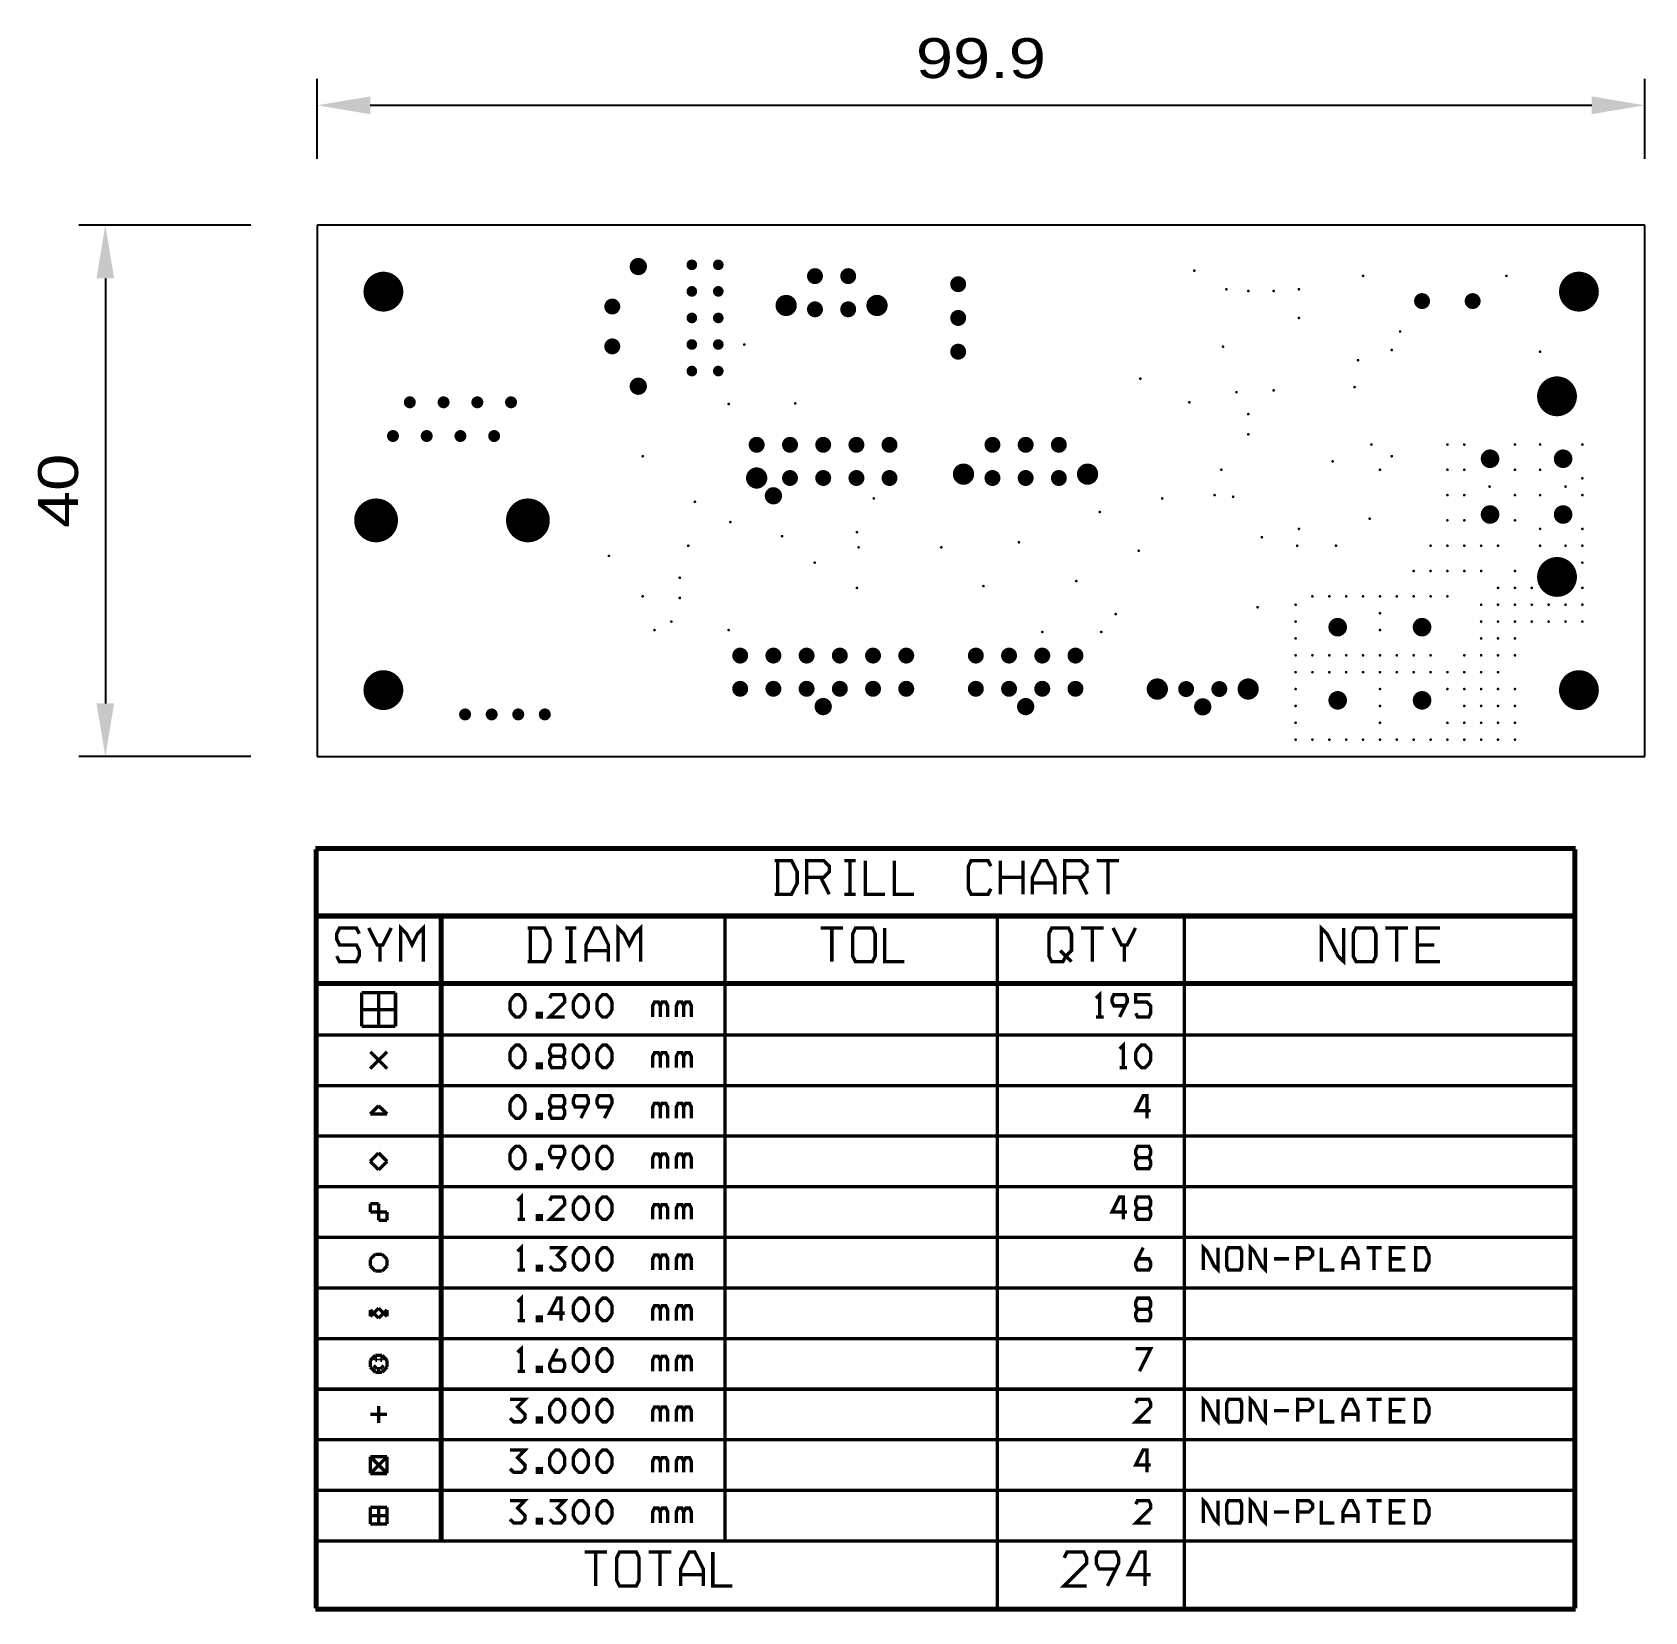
# Model space of a CAD drawing. Extents: x 769 to 891, y 559 to 678.
import ezdxf

# ---------------------------------------------------------------- set-up
doc = ezdxf.new("R2010")
doc.units = 0
doc.header["$LTSCALE"] = 10
doc.header["$MEASUREMENT"] = 0
doc.layers.get('0').update_dxf_attribs({"linetype": 'CONTINUOUS'})
doc.layers.get('Defpoints').update_dxf_attribs({"linetype": 'CONTINUOUS'})
for name, color, linetype in [('22-313-0_DRD', 1, 'CONTINUOUS'), ('quote', 6, 'CONTINUOUS'), ('THRUHOLE_NPT', 12, 'CONTINUOUS'), ('THRUHOLE_TAP', 11, 'CONTINUOUS')]:
    doc.layers.add(name, color=color, linetype=linetype)
doc.styles.add('STILE3', font='arial.ttf', dxfattribs={"width": 1.2, "height": 3})
doc.dimstyles.new('QUOTE', dxfattribs={"dimscale": 0, "dimtxt": 3, "dimasz": 4, "dimexe": 2, "dimexo": 5, "dimgap": 2, "dimtad": 1, "dimdec": 1, "dimzin": 13, "dimdsep": 46, "dimtxsty": 'STILE3', "dimcen": 0, "dimclrt": 7, "dimadec": 0, "dimazin": 0, "dimtfac": 0.666667, "dimtdec": 1, "dimtofl": 0, "dimtmove": 2, "dimatfit": 3, "dimfxl": 0, "dimtolj": 1, "dimtzin": 13, "dimarcsym": 0})

# ---------------------------------------------------------------- blocks, each defined once
blk = doc.blocks.new('ROUND_13')
at = {"const_width": 0.65024}
blk.add_lwpolyline([(-0.32512, 0, 1), (0.32512, 0, 1)], format="xyb", close=True, dxfattribs=at)
blk = doc.blocks.new('ROUND_34')
at = {"const_width": 1.64973}
blk.add_lwpolyline([(-0.824864, 0, 1), (0.824864, 0, 1)], format="xyb", close=True, dxfattribs=at)
blk = doc.blocks.new('ROUND_29')
at = {"const_width": 1.49987}
blk.add_lwpolyline([(-0.749934, 0, 1), (0.749934, 0, 1)], format="xyb", close=True, dxfattribs=at)
blk = doc.blocks.new('ROUND_60')
at = {"const_width": 0.10033}
blk.add_lwpolyline([(-0.050164, 0, 1), (0.050164, 0, 1)], format="xyb", close=True, dxfattribs=at)
blk = doc.blocks.new('ROUND_11')
at = {"const_width": 0.59944}
blk.add_lwpolyline([(-0.29972, 0, 1), (0.29972, 0, 1)], format="xyb", close=True, dxfattribs=at)
blk = doc.blocks.new('ROUND_33')
at = {"const_width": 0.8001}
blk.add_lwpolyline([(-0.40005, 0, 1), (0.40005, 0, 1)], format="xyb", close=True, dxfattribs=at)
blk = doc.blocks.new('ROUND_12')
at = {"const_width": 0.69977}
blk.add_lwpolyline([(-0.349884, 0, 1), (0.349884, 0, 1)], format="xyb", close=True, dxfattribs=at)
blk = doc.blocks.new('ROUND_23')
at = {"const_width": 0.40005}
blk.add_lwpolyline([(-0.200024, 0, 1), (0.200024, 0, 1)], format="xyb", close=True, dxfattribs=at)
blk = doc.blocks.new('ROUND_24')
at = {"const_width": 0.44958}
blk.add_lwpolyline([(-0.22479, 0, 1), (0.22479, 0, 1)], format="xyb", close=True, dxfattribs=at)
blk = doc.blocks.new('*D59')
at = {"layer": 'Defpoints', "color": 0, "transparency": 16777216}
for p in [(890.69, 672.66), (790.74, 663.63), (890.69, 663.63)]:
    blk.add_point(p, dxfattribs=at)
at = {"layer": 'quote', "color": 0, "lineweight": -2, "transparency": 16777216}
for p, q in [((790.74, 668.63), (790.74, 674.66)), ((890.69, 668.63), (890.69, 674.66)), ((794.74, 672.66), (886.69, 672.66))]:
    blk.add_line(p, q, dxfattribs=at)
at = {"layer": 'quote', "color": 0, "transparency": 16777216}
for points in [[(794.74, 673.33), (794.74, 671.99), (790.74, 672.66)], [(886.69, 673.33), (886.69, 671.99), (890.69, 672.66)]]:
    blk.add_solid(points, dxfattribs=at)
at = {"layer": 'quote', "color": 7, "transparency": 16777216, "insert": (840.71, 676.19), "char_height": 3, "attachment_point": 5, "style": 'STILE3'}
blk.add_mtext('\\A1;99.9', dxfattribs=at)
blk = doc.blocks.new('*D60')
at = {"layer": 'Defpoints', "color": 0, "transparency": 16777216}
for p in [(790.74, 663.63), (774.8, 623.63), (790.74, 623.63)]:
    blk.add_point(p, dxfattribs=at)
at = {"layer": 'quote', "color": 0, "lineweight": -2, "transparency": 16777216}
for p, q in [((785.74, 663.63), (772.8, 663.63)), ((774.8, 659.63), (774.8, 627.63)), ((785.74, 623.63), (772.8, 623.63))]:
    blk.add_line(p, q, dxfattribs=at)
at = {"layer": 'quote', "color": 0, "transparency": 16777216}
for points in [[(774.13, 659.63), (775.46, 659.63), (774.8, 663.63)], [(774.13, 627.63), (775.46, 627.63), (774.8, 623.63)]]:
    blk.add_solid(points, dxfattribs=at)
at = {"layer": 'quote', "color": 7, "transparency": 16777216, "insert": (771.26, 643.63), "char_height": 3, "attachment_point": 5, "rotation": 90, "style": 'STILE3'}
blk.add_mtext('\\A1;40', dxfattribs=at)

msp = doc.modelspace()

# ---------------------------------------------------------------- linework, layer by layer
at = {"layer": '22-313-0_DRD'}
for p, q in [((790.74, 663.63), (790.74, 623.63)), ((890.69, 663.63), (790.74, 663.63)), ((890.69, 623.63), (890.69, 663.63)), ((790.74, 623.63), (890.69, 623.63))]:
    msp.add_line(p, q, dxfattribs=at)
at = {"layer": '22-313-0_DRD', "const_width": 0.254}
for points in [[(885.48, 616.77), (790.61, 616.77)], [(790.61, 559.49), (790.61, 616.64)], [(885.35, 616.64), (790.74, 616.64)], [(790.74, 559.49), (790.74, 616.64)], [(885.35, 559.49), (885.35, 616.64)], [(885.48, 559.49), (885.48, 616.64)], [(825.18, 613.26), (826.45, 613.26), (826.88, 614.1), (826.88, 614.95), (826.45, 615.8), (825.18, 615.8)], [(825.4, 613.26), (825.4, 615.8)], [(827.6, 614.53), (828.87, 614.53), (829.29, 614.95), (829.29, 615.37), (828.87, 615.8), (827.6, 615.8), (827.6, 613.26)], [(831.28, 615.8), (830.43, 615.8)], [(830.86, 613.26), (830.86, 615.8)], [(833.48, 613.26), (832, 613.26), (832, 615.8)], [(835.68, 613.26), (834.2, 613.26), (834.2, 615.8)], [(841.46, 613.68), (841.25, 613.26), (839.98, 613.26), (839.77, 613.68), (839.77, 615.37), (839.98, 615.8), (841.25, 615.8), (841.46, 615.37)], [(842.18, 613.26), (842.18, 615.8)], [(843.88, 613.26), (843.88, 615.8)], [(846.29, 613.26), (846.29, 614.53), (845.65, 615.8), (845.23, 615.8), (844.59, 614.53), (844.59, 613.26)], [(847.01, 614.53), (848.28, 614.53), (848.7, 614.95), (848.7, 615.37), (848.28, 615.8), (847.01, 615.8), (847.01, 613.26)], [(851.11, 615.8), (849.42, 615.8)], [(850.27, 613.26), (850.27, 615.8)], [(828.66, 614.53), (829.29, 613.26)], [(843.88, 614.53), (842.18, 614.53)], [(846.29, 614.1), (844.59, 614.1)], [(848.07, 614.53), (848.7, 613.26)], [(831.28, 613.26), (830.43, 613.26)], [(885.35, 611.69), (790.74, 611.69)], [(885.35, 611.56), (790.74, 611.56)], [(793.91, 610.29), (793.7, 610.72), (792.43, 610.72), (792.22, 610.29), (792.22, 609.87), (792.43, 609.45), (793.7, 609.45), (793.91, 609.02), (793.91, 608.6), (793.7, 608.18), (792.43, 608.18), (792.22, 608.6)], [(796.32, 610.72), (795.69, 609.45), (795.26, 609.45), (794.63, 610.72)], [(798.74, 608.18), (798.74, 610.72), (798.31, 610.29), (797.89, 609.45), (797.47, 610.29), (797.04, 610.72), (797.04, 608.18)], [(800.01, 564.57), (800.01, 611.56)], [(800.13, 564.57), (800.13, 611.56)], [(806.58, 608.18), (807.85, 608.18), (808.27, 609.02), (808.27, 609.87), (807.85, 610.72), (806.58, 610.72)], [(806.79, 608.18), (806.79, 610.72)], [(810.26, 610.72), (809.42, 610.72)], [(809.84, 608.18), (809.84, 610.72)], [(812.67, 608.18), (812.67, 609.45), (812.04, 610.72), (811.62, 610.72), (810.98, 609.45), (810.98, 608.18)], [(815.09, 608.18), (815.09, 610.72), (814.67, 610.29), (814.24, 609.45), (813.82, 610.29), (813.4, 610.72), (813.4, 608.18)], [(821.45, 564.57), (821.45, 611.56)], [(830.34, 610.72), (828.65, 610.72)], [(829.49, 608.18), (829.49, 610.72)], [(831.27, 608.18), (831.06, 608.6), (831.06, 610.29), (831.27, 610.72), (832.54, 610.72), (832.75, 610.29), (832.75, 608.6), (832.54, 608.18), (831.27, 608.18)], [(834.95, 608.18), (833.47, 608.18), (833.47, 610.72)], [(841.94, 559.49), (841.94, 611.56)], [(845.83, 608.6), (846.04, 608.18), (846.89, 608.18), (847.1, 608.6), (847.53, 609.02), (847.53, 610.29), (847.31, 610.72), (846.04, 610.72), (845.83, 610.29), (845.83, 608.6)], [(849.94, 610.72), (848.25, 610.72)], [(849.09, 608.18), (849.09, 610.72)], [(852.35, 610.72), (851.72, 609.45), (851.29, 609.45), (850.66, 610.72)], [(856.03, 559.49), (856.03, 611.56)], [(868.03, 610.72), (868.03, 608.18), (867.6, 608.6), (866.76, 610.29), (866.33, 610.72), (866.33, 608.18)], [(868.96, 608.18), (868.74, 608.6), (868.74, 610.29), (868.96, 610.72), (870.23, 610.72), (870.44, 610.29), (870.44, 608.6), (870.23, 608.18), (868.96, 608.18)], [(872.85, 610.72), (871.16, 610.72)], [(872.01, 608.18), (872.01, 610.72)], [(875.26, 608.18), (873.57, 608.18), (873.57, 610.72), (875.26, 610.72)], [(795.48, 608.18), (795.48, 609.45)], [(851.51, 608.18), (851.51, 609.45)], [(874.84, 609.45), (873.57, 609.45)], [(810.26, 608.18), (809.42, 608.18)], [(812.67, 609.02), (810.98, 609.02)], [(846.68, 609.02), (847.53, 608.18)], [(885.35, 606.61), (790.74, 606.61)], [(885.35, 606.48), (790.74, 606.48)], [(794.1, 605.85), (794.1, 603.31)], [(796.64, 605.85), (794.1, 605.85)], [(795.37, 605.85), (795.37, 603.31)], [(796.64, 603.31), (796.64, 605.85)], [(805.69, 604.02), (805.4, 604.3), (805.26, 604.58), (805.26, 605.14), (805.4, 605.43), (805.69, 605.71), (805.97, 605.71), (806.25, 605.43), (806.39, 605.14), (806.39, 604.58), (806.25, 604.3), (805.97, 604.02), (805.69, 604.02)], [(809.38, 604.02), (808.25, 604.02), (809.38, 605.14), (809.38, 605.43), (809.24, 605.71), (808.4, 605.71), (808.25, 605.43)], [(810.46, 604.02), (810.17, 604.3), (810.03, 604.58), (810.03, 605.14), (810.17, 605.43), (810.46, 605.71), (810.74, 605.71), (811.02, 605.43), (811.16, 605.14), (811.16, 604.58), (811.02, 604.3), (810.74, 604.02), (810.46, 604.02)], [(812.23, 604.02), (811.95, 604.3), (811.81, 604.58), (811.81, 605.14), (811.95, 605.43), (812.23, 605.71), (812.52, 605.71), (812.8, 605.43), (812.94, 605.14), (812.94, 604.58), (812.8, 604.3), (812.52, 604.02), (812.23, 604.02)], [(849.66, 604.02), (849.66, 605.71), (849.37, 605.43)], [(851.58, 604.86), (850.73, 604.86), (850.59, 605.14), (850.59, 605.43), (850.73, 605.71), (851.58, 605.71), (851.72, 605.43), (851.72, 605.14), (851.15, 604.02)], [(852.37, 604.3), (852.51, 604.02), (853.35, 604.02), (853.49, 604.3), (853.49, 604.86), (853.21, 605.14), (852.37, 605.14), (852.37, 605.71), (853.49, 605.71)], [(796.64, 604.58), (794.1, 604.58)], [(817.13, 604.02), (817.13, 604.86), (816.99, 605.14), (816.71, 605.14), (816.57, 604.86), (816.43, 605.14), (816.14, 605.14), (816, 604.86), (816, 604.02)], [(816.57, 604.02), (816.57, 604.86)], [(818.91, 604.02), (818.91, 604.86), (818.77, 605.14), (818.49, 605.14), (818.34, 604.86), (818.2, 605.14), (817.92, 605.14), (817.78, 604.86), (817.78, 604.02)], [(818.34, 604.02), (818.34, 604.86)], [(794.1, 603.31), (796.64, 603.31)], [(807.32, 604.02), (807.61, 604.02), (807.61, 604.3), (807.32, 604.3), (807.32, 604.02)], [(849.94, 604.02), (849.37, 604.02)], [(885.35, 602.67), (790.74, 602.67)], [(851.43, 600.21), (851.43, 601.9), (851.15, 601.62)], [(796.01, 601.4), (794.74, 600.13)], [(796.01, 600.13), (794.74, 601.4)], [(805.69, 600.21), (805.4, 600.49), (805.26, 600.77), (805.26, 601.33), (805.4, 601.62), (805.69, 601.9), (805.97, 601.9), (806.25, 601.62), (806.39, 601.33), (806.39, 600.77), (806.25, 600.49), (805.97, 600.21), (805.69, 600.21)], [(809.24, 601.05), (809.38, 601.33), (809.38, 601.62), (809.24, 601.9), (808.4, 601.9), (808.25, 601.62), (808.25, 601.33), (808.4, 601.05), (809.24, 601.05), (809.38, 600.77), (809.38, 600.49), (809.24, 600.21), (808.4, 600.21), (808.25, 600.49), (808.25, 600.77), (808.4, 601.05)], [(810.46, 600.21), (810.17, 600.49), (810.03, 600.77), (810.03, 601.33), (810.17, 601.62), (810.46, 601.9), (810.74, 601.9), (811.02, 601.62), (811.16, 601.33), (811.16, 600.77), (811.02, 600.49), (810.74, 600.21), (810.46, 600.21)], [(812.23, 600.21), (811.95, 600.49), (811.81, 600.77), (811.81, 601.33), (811.95, 601.62), (812.23, 601.9), (812.52, 601.9), (812.8, 601.62), (812.94, 601.33), (812.94, 600.77), (812.8, 600.49), (812.52, 600.21), (812.23, 600.21)], [(817.13, 600.21), (817.13, 601.05), (816.99, 601.33), (816.71, 601.33), (816.57, 601.05), (816.43, 601.33), (816.14, 601.33), (816, 601.05), (816, 600.21)], [(816.57, 600.21), (816.57, 601.05)], [(818.91, 600.21), (818.91, 601.05), (818.77, 601.33), (818.49, 601.33), (818.34, 601.05), (818.2, 601.33), (817.92, 601.33), (817.78, 601.05), (817.78, 600.21)], [(818.34, 600.21), (818.34, 601.05)], [(852.79, 600.21), (852.51, 600.49), (852.37, 600.77), (852.37, 601.33), (852.51, 601.62), (852.79, 601.9), (853.07, 601.9), (853.35, 601.62), (853.49, 601.33), (853.49, 600.77), (853.35, 600.49), (853.07, 600.21), (852.79, 600.21)], [(807.32, 600.21), (807.61, 600.21), (807.61, 600.49), (807.32, 600.49), (807.32, 600.21)], [(851.72, 600.21), (851.15, 600.21)], [(885.35, 598.86), (790.74, 598.86)], [(795.37, 597.34), (794.74, 596.71)], [(796.01, 596.71), (795.37, 597.34)], [(805.69, 596.4), (805.4, 596.68), (805.26, 596.96), (805.26, 597.52), (805.4, 597.81), (805.69, 598.09), (805.97, 598.09), (806.25, 597.81), (806.39, 597.52), (806.39, 596.96), (806.25, 596.68), (805.97, 596.4), (805.69, 596.4)], [(809.24, 597.24), (809.38, 597.52), (809.38, 597.81), (809.24, 598.09), (808.4, 598.09), (808.25, 597.81), (808.25, 597.52), (808.4, 597.24), (809.24, 597.24), (809.38, 596.96), (809.38, 596.68), (809.24, 596.4), (808.4, 596.4), (808.25, 596.68), (808.25, 596.96), (808.4, 597.24)], [(811.02, 597.24), (810.17, 597.24), (810.03, 597.52), (810.03, 597.81), (810.17, 598.09), (811.02, 598.09), (811.16, 597.81), (811.16, 597.52), (810.6, 596.4)], [(812.8, 597.24), (811.95, 597.24), (811.81, 597.52), (811.81, 597.81), (811.95, 598.09), (812.8, 598.09), (812.94, 597.81), (812.94, 597.52), (812.37, 596.4)], [(817.13, 596.4), (817.13, 597.24), (816.99, 597.52), (816.71, 597.52), (816.57, 597.24), (816.43, 597.52), (816.14, 597.52), (816, 597.24), (816, 596.4)], [(816.57, 596.4), (816.57, 597.24)], [(818.91, 596.4), (818.91, 597.24), (818.77, 597.52), (818.49, 597.52), (818.34, 597.24), (818.2, 597.52), (817.92, 597.52), (817.78, 597.24), (817.78, 596.4)], [(818.34, 596.4), (818.34, 597.24)], [(853.49, 596.96), (852.37, 596.96), (852.93, 598.09), (853.21, 598.09), (853.21, 596.4)], [(794.74, 596.71), (796.01, 596.71)], [(807.32, 596.4), (807.61, 596.4), (807.61, 596.68), (807.32, 596.68), (807.32, 596.4)], [(885.35, 595.05), (790.74, 595.05)], [(795.37, 593.78), (794.74, 593.15)], [(796.01, 593.15), (795.37, 593.78)], [(805.69, 592.59), (805.4, 592.87), (805.26, 593.15), (805.26, 593.71), (805.4, 594), (805.69, 594.28), (805.97, 594.28), (806.25, 594), (806.39, 593.71), (806.39, 593.15), (806.25, 592.87), (805.97, 592.59), (805.69, 592.59)], [(809.24, 593.43), (808.4, 593.43), (808.25, 593.71), (808.25, 594), (808.4, 594.28), (809.24, 594.28), (809.38, 594), (809.38, 593.71), (808.82, 592.59)], [(810.46, 592.59), (810.17, 592.87), (810.03, 593.15), (810.03, 593.71), (810.17, 594), (810.46, 594.28), (810.74, 594.28), (811.02, 594), (811.16, 593.71), (811.16, 593.15), (811.02, 592.87), (810.74, 592.59), (810.46, 592.59)], [(812.23, 592.59), (811.95, 592.87), (811.81, 593.15), (811.81, 593.71), (811.95, 594), (812.23, 594.28), (812.52, 594.28), (812.8, 594), (812.94, 593.71), (812.94, 593.15), (812.8, 592.87), (812.52, 592.59), (812.23, 592.59)], [(817.13, 592.59), (817.13, 593.43), (816.99, 593.71), (816.71, 593.71), (816.57, 593.43), (816.43, 593.71), (816.14, 593.71), (816, 593.43), (816, 592.59)], [(818.91, 592.59), (818.91, 593.43), (818.77, 593.71), (818.49, 593.71), (818.34, 593.43), (818.2, 593.71), (817.92, 593.71), (817.78, 593.43), (817.78, 592.59)], [(853.35, 593.43), (853.49, 593.71), (853.49, 594), (853.35, 594.28), (852.51, 594.28), (852.37, 594), (852.37, 593.71), (852.51, 593.43), (853.35, 593.43), (853.49, 593.15), (853.49, 592.87), (853.35, 592.59), (852.51, 592.59), (852.37, 592.87), (852.37, 593.15), (852.51, 593.43)], [(794.74, 593.15), (795.37, 592.51)], [(795.37, 592.51), (796.01, 593.15)], [(807.32, 592.59), (807.61, 592.59), (807.61, 592.87), (807.32, 592.87), (807.32, 592.59)], [(816.57, 592.59), (816.57, 593.43)], [(818.34, 592.59), (818.34, 593.43)], [(885.35, 591.24), (790.74, 591.24)], [(794.74, 589.97), (794.74, 589.34)], [(795.37, 589.97), (794.74, 589.97)], [(795.37, 588.7), (795.37, 589.97)], [(806.11, 588.78), (806.11, 590.47), (805.83, 590.19)], [(809.38, 588.78), (808.25, 588.78), (809.38, 589.9), (809.38, 590.19), (809.24, 590.47), (808.4, 590.47), (808.25, 590.19)], [(810.46, 588.78), (810.17, 589.06), (810.03, 589.34), (810.03, 589.9), (810.17, 590.19), (810.46, 590.47), (810.74, 590.47), (811.02, 590.19), (811.16, 589.9), (811.16, 589.34), (811.02, 589.06), (810.74, 588.78), (810.46, 588.78)], [(812.23, 588.78), (811.95, 589.06), (811.81, 589.34), (811.81, 589.9), (811.95, 590.19), (812.23, 590.47), (812.52, 590.47), (812.8, 590.19), (812.94, 589.9), (812.94, 589.34), (812.8, 589.06), (812.52, 588.78), (812.23, 588.78)], [(817.13, 588.78), (817.13, 589.62), (816.99, 589.9), (816.71, 589.9), (816.57, 589.62), (816.43, 589.9), (816.14, 589.9), (816, 589.62), (816, 588.78)], [(818.91, 588.78), (818.91, 589.62), (818.77, 589.9), (818.49, 589.9), (818.34, 589.62), (818.2, 589.9), (817.92, 589.9), (817.78, 589.62), (817.78, 588.78)], [(851.72, 589.34), (850.59, 589.34), (851.15, 590.47), (851.43, 590.47), (851.43, 588.78)], [(853.35, 589.62), (853.49, 589.9), (853.49, 590.19), (853.35, 590.47), (852.51, 590.47), (852.37, 590.19), (852.37, 589.9), (852.51, 589.62), (853.35, 589.62), (853.49, 589.34), (853.49, 589.06), (853.35, 588.78), (852.51, 588.78), (852.37, 589.06), (852.37, 589.34), (852.51, 589.62)], [(794.74, 589.34), (796.01, 589.34)], [(796.01, 588.7), (795.37, 588.7)], [(796.01, 589.34), (796.01, 588.7)], [(806.39, 588.78), (805.83, 588.78)], [(807.32, 588.78), (807.61, 588.78), (807.61, 589.06), (807.32, 589.06), (807.32, 588.78)], [(816.57, 588.78), (816.57, 589.62)], [(818.34, 588.78), (818.34, 589.62)], [(885.35, 587.43), (790.74, 587.43)], [(806.11, 584.97), (806.11, 586.66), (805.83, 586.38)], [(808.25, 585.25), (808.54, 584.97), (809.1, 584.97), (809.38, 585.25), (809.38, 585.53), (808.82, 586.09), (809.38, 586.66), (808.25, 586.66)], [(810.46, 584.97), (810.17, 585.25), (810.03, 585.53), (810.03, 586.09), (810.17, 586.38), (810.46, 586.66), (810.74, 586.66), (811.02, 586.38), (811.16, 586.09), (811.16, 585.53), (811.02, 585.25), (810.74, 584.97), (810.46, 584.97)], [(812.23, 584.97), (811.95, 585.25), (811.81, 585.53), (811.81, 586.09), (811.95, 586.38), (812.23, 586.66), (812.52, 586.66), (812.8, 586.38), (812.94, 586.09), (812.94, 585.53), (812.8, 585.25), (812.52, 584.97), (812.23, 584.97)], [(852.51, 585.81), (853.35, 585.81), (853.49, 585.53), (853.49, 585.25), (853.35, 584.97), (852.51, 584.97), (852.37, 585.25), (852.37, 585.53), (852.93, 586.66)], [(858.57, 586.66), (858.57, 584.97), (858.29, 585.25), (857.73, 586.38), (857.45, 586.66), (857.45, 584.97)], [(859.36, 584.97), (859.22, 585.25), (859.22, 586.38), (859.36, 586.66), (860.21, 586.66), (860.35, 586.38), (860.35, 585.25), (860.21, 584.97), (859.36, 584.97)], [(862.13, 586.66), (862.13, 584.97), (861.85, 585.25), (861.28, 586.38), (861, 586.66), (861, 584.97)], [(864.56, 585.81), (865.4, 585.81), (865.69, 586.09), (865.69, 586.38), (865.4, 586.66), (864.56, 586.66), (864.56, 584.97)], [(867.32, 584.97), (866.34, 584.97), (866.34, 586.66)], [(869.1, 584.97), (869.1, 585.81), (868.68, 586.66), (868.4, 586.66), (867.97, 585.81), (867.97, 584.97)], [(870.88, 586.66), (869.75, 586.66)], [(870.31, 584.97), (870.31, 586.66)], [(872.66, 584.97), (871.53, 584.97), (871.53, 586.66), (872.66, 586.66)], [(873.31, 584.97), (874.15, 584.97), (874.44, 585.53), (874.44, 586.09), (874.15, 586.66), (873.31, 586.66)], [(873.45, 584.97), (873.45, 586.66)], [(795.12, 586.16), (794.74, 585.78)], [(794.74, 585.78), (794.74, 585.28)], [(794.74, 585.28), (795.12, 584.89)], [(795.63, 586.16), (795.12, 586.16)], [(796.01, 585.78), (795.63, 586.16)], [(795.63, 584.89), (796.01, 585.28)], [(796.01, 585.28), (796.01, 585.78)], [(807.32, 584.97), (807.61, 584.97), (807.61, 585.25), (807.32, 585.25), (807.32, 584.97)], [(817.13, 584.97), (817.13, 585.81), (816.99, 586.09), (816.71, 586.09), (816.57, 585.81), (816.43, 586.09), (816.14, 586.09), (816, 585.81), (816, 584.97)], [(816.57, 584.97), (816.57, 585.81)], [(818.91, 584.97), (818.91, 585.81), (818.77, 586.09), (818.49, 586.09), (818.34, 585.81), (818.2, 586.09), (817.92, 586.09), (817.78, 585.81), (817.78, 584.97)], [(818.34, 584.97), (818.34, 585.81)], [(863.91, 585.81), (862.78, 585.81)], [(869.1, 585.53), (867.97, 585.53)], [(872.37, 585.81), (871.53, 585.81)], [(795.12, 584.89), (795.63, 584.89)], [(806.39, 584.97), (805.83, 584.97)], [(885.35, 583.62), (790.74, 583.62)], [(806.11, 581.16), (806.11, 582.85), (805.83, 582.57)], [(809.38, 581.72), (808.25, 581.72), (808.82, 582.85), (809.1, 582.85), (809.1, 581.16)], [(810.46, 581.16), (810.17, 581.44), (810.03, 581.72), (810.03, 582.28), (810.17, 582.57), (810.46, 582.85), (810.74, 582.85), (811.02, 582.57), (811.16, 582.28), (811.16, 581.72), (811.02, 581.44), (810.74, 581.16), (810.46, 581.16)], [(812.23, 581.16), (811.95, 581.44), (811.81, 581.72), (811.81, 582.28), (811.95, 582.57), (812.23, 582.85), (812.52, 582.85), (812.8, 582.57), (812.94, 582.28), (812.94, 581.72), (812.8, 581.44), (812.52, 581.16), (812.23, 581.16)], [(853.35, 582), (853.49, 582.28), (853.49, 582.57), (853.35, 582.85), (852.51, 582.85), (852.37, 582.57), (852.37, 582.28), (852.51, 582), (853.35, 582), (853.49, 581.72), (853.49, 581.44), (853.35, 581.16), (852.51, 581.16), (852.37, 581.44), (852.37, 581.72), (852.51, 582)], [(794.74, 581.47), (795.37, 582.1)], [(794.74, 581.97), (794.74, 581.47)], [(795.37, 581.34), (794.74, 581.97)], [(795.37, 582.1), (796.01, 581.47)], [(796.01, 581.97), (795.37, 581.34)], [(796.01, 581.47), (796.01, 581.97)], [(807.32, 581.16), (807.61, 581.16), (807.61, 581.44), (807.32, 581.44), (807.32, 581.16)], [(817.13, 581.16), (817.13, 582), (816.99, 582.28), (816.71, 582.28), (816.57, 582), (816.43, 582.28), (816.14, 582.28), (816, 582), (816, 581.16)], [(816.57, 581.16), (816.57, 582)], [(818.91, 581.16), (818.91, 582), (818.77, 582.28), (818.49, 582.28), (818.34, 582), (818.2, 582.28), (817.92, 582.28), (817.78, 582), (817.78, 581.16)], [(818.34, 581.16), (818.34, 582)], [(806.39, 581.16), (805.83, 581.16)], [(885.35, 579.81), (790.74, 579.81)], [(806.11, 577.35), (806.11, 579.04), (805.83, 578.76)], [(808.4, 578.19), (809.24, 578.19), (809.38, 577.91), (809.38, 577.63), (809.24, 577.35), (808.4, 577.35), (808.25, 577.63), (808.25, 577.91), (808.82, 579.04)], [(810.46, 577.35), (810.17, 577.63), (810.03, 577.91), (810.03, 578.47), (810.17, 578.76), (810.46, 579.04), (810.74, 579.04), (811.02, 578.76), (811.16, 578.47), (811.16, 577.91), (811.02, 577.63), (810.74, 577.35), (810.46, 577.35)], [(812.23, 577.35), (811.95, 577.63), (811.81, 577.91), (811.81, 578.47), (811.95, 578.76), (812.23, 579.04), (812.52, 579.04), (812.8, 578.76), (812.94, 578.47), (812.94, 577.91), (812.8, 577.63), (812.52, 577.35), (812.23, 577.35)], [(852.65, 577.35), (853.49, 579.04), (852.37, 579.04)], [(795.12, 578.54), (794.74, 578.16)], [(794.74, 578.16), (794.74, 577.66)], [(795.24, 577.53), (794.99, 577.78)], [(795.63, 578.54), (795.12, 578.54)], [(795.12, 578.29), (795.12, 578.16)], [(795.24, 578.29), (795.12, 578.29)], [(795.12, 578.16), (795.24, 578.16)], [(795.24, 578.16), (795.24, 578.29)], [(795.5, 578.29), (795.5, 578.16)], [(795.63, 578.29), (795.5, 578.29)], [(795.5, 578.16), (795.63, 578.16)], [(795.75, 577.78), (795.5, 577.53)], [(796.01, 578.16), (795.63, 578.54)], [(795.63, 578.16), (795.63, 578.29)], [(796.01, 577.66), (796.01, 578.16)], [(817.13, 577.35), (817.13, 578.19), (816.99, 578.47), (816.71, 578.47), (816.57, 578.19), (816.43, 578.47), (816.14, 578.47), (816, 578.19), (816, 577.35)], [(816.57, 577.35), (816.57, 578.19)], [(818.91, 577.35), (818.91, 578.19), (818.77, 578.47), (818.49, 578.47), (818.34, 578.19), (818.2, 578.47), (817.92, 578.47), (817.78, 578.19), (817.78, 577.35)], [(818.34, 577.35), (818.34, 578.19)], [(794.74, 577.66), (795.12, 577.27)], [(795.12, 577.27), (795.63, 577.27)], [(795.5, 577.53), (795.24, 577.53)], [(795.63, 577.27), (796.01, 577.66)], [(806.39, 577.35), (805.83, 577.35)], [(807.32, 577.35), (807.61, 577.35), (807.61, 577.63), (807.32, 577.63), (807.32, 577.35)], [(885.35, 576), (790.74, 576)], [(858.57, 575.23), (858.57, 573.54), (858.29, 573.82), (857.73, 574.95), (857.45, 575.23), (857.45, 573.54)], [(862.13, 575.23), (862.13, 573.54), (861.85, 573.82), (861.28, 574.95), (861, 575.23), (861, 573.54)], [(796.01, 574.1), (794.74, 574.1)], [(795.37, 574.73), (795.37, 573.46)], [(805.26, 573.82), (805.55, 573.54), (806.11, 573.54), (806.39, 573.82), (806.39, 574.1), (805.83, 574.66), (806.39, 575.23), (805.26, 575.23)], [(808.68, 573.54), (808.4, 573.82), (808.25, 574.1), (808.25, 574.66), (808.4, 574.95), (808.68, 575.23), (808.96, 575.23), (809.24, 574.95), (809.38, 574.66), (809.38, 574.1), (809.24, 573.82), (808.96, 573.54), (808.68, 573.54)], [(810.46, 573.54), (810.17, 573.82), (810.03, 574.1), (810.03, 574.66), (810.17, 574.95), (810.46, 575.23), (810.74, 575.23), (811.02, 574.95), (811.16, 574.66), (811.16, 574.1), (811.02, 573.82), (810.74, 573.54), (810.46, 573.54)], [(812.23, 573.54), (811.95, 573.82), (811.81, 574.1), (811.81, 574.66), (811.95, 574.95), (812.23, 575.23), (812.52, 575.23), (812.8, 574.95), (812.94, 574.66), (812.94, 574.1), (812.8, 573.82), (812.52, 573.54), (812.23, 573.54)], [(817.13, 573.54), (817.13, 574.38), (816.99, 574.66), (816.71, 574.66), (816.57, 574.38), (816.43, 574.66), (816.14, 574.66), (816, 574.38), (816, 573.54)], [(816.57, 573.54), (816.57, 574.38)], [(818.91, 573.54), (818.91, 574.38), (818.77, 574.66), (818.49, 574.66), (818.34, 574.38), (818.2, 574.66), (817.92, 574.66), (817.78, 574.38), (817.78, 573.54)], [(818.34, 573.54), (818.34, 574.38)], [(853.49, 573.54), (852.37, 573.54), (853.49, 574.66), (853.49, 574.95), (853.35, 575.23), (852.51, 575.23), (852.37, 574.95)], [(859.36, 573.54), (859.22, 573.82), (859.22, 574.95), (859.36, 575.23), (860.21, 575.23), (860.35, 574.95), (860.35, 573.82), (860.21, 573.54), (859.36, 573.54)], [(863.91, 574.38), (862.78, 574.38)], [(864.56, 574.38), (865.4, 574.38), (865.69, 574.66), (865.69, 574.95), (865.4, 575.23), (864.56, 575.23), (864.56, 573.54)], [(867.32, 573.54), (866.34, 573.54), (866.34, 575.23)], [(869.1, 573.54), (869.1, 574.38), (868.68, 575.23), (868.4, 575.23), (867.97, 574.38), (867.97, 573.54)], [(869.1, 574.1), (867.97, 574.1)], [(870.88, 575.23), (869.75, 575.23)], [(870.31, 573.54), (870.31, 575.23)], [(872.66, 573.54), (871.53, 573.54), (871.53, 575.23), (872.66, 575.23)], [(872.37, 574.38), (871.53, 574.38)], [(873.31, 573.54), (874.15, 573.54), (874.44, 574.1), (874.44, 574.66), (874.15, 575.23), (873.31, 575.23)], [(873.45, 573.54), (873.45, 575.23)], [(807.32, 573.54), (807.61, 573.54), (807.61, 573.82), (807.32, 573.82), (807.32, 573.54)], [(885.35, 572.19), (790.74, 572.19)], [(794.74, 570.92), (794.74, 569.65)], [(796.01, 570.92), (794.74, 570.92)], [(796.01, 570.92), (794.74, 569.65)], [(796.01, 569.65), (794.74, 570.92)], [(796.01, 569.65), (796.01, 570.92)], [(805.26, 570.01), (805.55, 569.73), (806.11, 569.73), (806.39, 570.01), (806.39, 570.29), (805.83, 570.85), (806.39, 571.42), (805.26, 571.42)], [(808.68, 569.73), (808.4, 570.01), (808.25, 570.29), (808.25, 570.85), (808.4, 571.14), (808.68, 571.42), (808.96, 571.42), (809.24, 571.14), (809.38, 570.85), (809.38, 570.29), (809.24, 570.01), (808.96, 569.73), (808.68, 569.73)], [(810.46, 569.73), (810.17, 570.01), (810.03, 570.29), (810.03, 570.85), (810.17, 571.14), (810.46, 571.42), (810.74, 571.42), (811.02, 571.14), (811.16, 570.85), (811.16, 570.29), (811.02, 570.01), (810.74, 569.73), (810.46, 569.73)], [(812.23, 569.73), (811.95, 570.01), (811.81, 570.29), (811.81, 570.85), (811.95, 571.14), (812.23, 571.42), (812.52, 571.42), (812.8, 571.14), (812.94, 570.85), (812.94, 570.29), (812.8, 570.01), (812.52, 569.73), (812.23, 569.73)], [(817.13, 569.73), (817.13, 570.57), (816.99, 570.85), (816.71, 570.85), (816.57, 570.57), (816.43, 570.85), (816.14, 570.85), (816, 570.57), (816, 569.73)], [(816.57, 569.73), (816.57, 570.57)], [(818.91, 569.73), (818.91, 570.57), (818.77, 570.85), (818.49, 570.85), (818.34, 570.57), (818.2, 570.85), (817.92, 570.85), (817.78, 570.57), (817.78, 569.73)], [(818.34, 569.73), (818.34, 570.57)], [(853.49, 570.29), (852.37, 570.29), (852.93, 571.42), (853.21, 571.42), (853.21, 569.73)], [(794.74, 569.65), (796.01, 569.65)], [(807.32, 569.73), (807.61, 569.73), (807.61, 570.01), (807.32, 570.01), (807.32, 569.73)], [(885.35, 568.38), (790.74, 568.38)], [(794.74, 567.11), (794.74, 565.84)], [(796.01, 567.11), (794.74, 567.11)], [(795.37, 567.11), (795.37, 565.84)], [(796.01, 565.84), (796.01, 567.11)], [(805.26, 566.2), (805.55, 565.92), (806.11, 565.92), (806.39, 566.2), (806.39, 566.48), (805.83, 567.04), (806.39, 567.61), (805.26, 567.61)], [(808.25, 566.2), (808.54, 565.92), (809.1, 565.92), (809.38, 566.2), (809.38, 566.48), (808.82, 567.04), (809.38, 567.61), (808.25, 567.61)], [(810.46, 565.92), (810.17, 566.2), (810.03, 566.48), (810.03, 567.04), (810.17, 567.33), (810.46, 567.61), (810.74, 567.61), (811.02, 567.33), (811.16, 567.04), (811.16, 566.48), (811.02, 566.2), (810.74, 565.92), (810.46, 565.92)], [(812.23, 565.92), (811.95, 566.2), (811.81, 566.48), (811.81, 567.04), (811.95, 567.33), (812.23, 567.61), (812.52, 567.61), (812.8, 567.33), (812.94, 567.04), (812.94, 566.48), (812.8, 566.2), (812.52, 565.92), (812.23, 565.92)], [(817.13, 565.92), (817.13, 566.76), (816.99, 567.04), (816.71, 567.04), (816.57, 566.76), (816.43, 567.04), (816.14, 567.04), (816, 566.76), (816, 565.92)], [(816.57, 565.92), (816.57, 566.76)], [(818.91, 565.92), (818.91, 566.76), (818.77, 567.04), (818.49, 567.04), (818.34, 566.76), (818.2, 567.04), (817.92, 567.04), (817.78, 566.76), (817.78, 565.92)], [(818.34, 565.92), (818.34, 566.76)], [(853.49, 565.92), (852.37, 565.92), (853.49, 567.04), (853.49, 567.33), (853.35, 567.61), (852.51, 567.61), (852.37, 567.33)], [(858.57, 567.61), (858.57, 565.92), (858.29, 566.2), (857.73, 567.33), (857.45, 567.61), (857.45, 565.92)], [(859.36, 565.92), (859.22, 566.2), (859.22, 567.33), (859.36, 567.61), (860.21, 567.61), (860.35, 567.33), (860.35, 566.2), (860.21, 565.92), (859.36, 565.92)], [(862.13, 567.61), (862.13, 565.92), (861.85, 566.2), (861.28, 567.33), (861, 567.61), (861, 565.92)], [(863.91, 566.76), (862.78, 566.76)], [(864.56, 566.76), (865.4, 566.76), (865.69, 567.04), (865.69, 567.33), (865.4, 567.61), (864.56, 567.61), (864.56, 565.92)], [(867.32, 565.92), (866.34, 565.92), (866.34, 567.61)], [(869.1, 565.92), (869.1, 566.76), (868.68, 567.61), (868.4, 567.61), (867.97, 566.76), (867.97, 565.92)], [(870.88, 567.61), (869.75, 567.61)], [(870.31, 565.92), (870.31, 567.61)], [(872.66, 565.92), (871.53, 565.92), (871.53, 567.61), (872.66, 567.61)], [(872.37, 566.76), (871.53, 566.76)], [(873.31, 565.92), (874.15, 565.92), (874.44, 566.48), (874.44, 567.04), (874.15, 567.61), (873.31, 567.61)], [(873.45, 565.92), (873.45, 567.61)], [(796.01, 566.48), (794.74, 566.48)], [(794.74, 565.84), (796.01, 565.84)], [(807.32, 565.92), (807.61, 565.92), (807.61, 566.2), (807.32, 566.2), (807.32, 565.92)], [(869.1, 566.48), (867.97, 566.48)], [(885.35, 564.57), (790.74, 564.57)], [(812.57, 563.73), (810.88, 563.73)], [(811.72, 561.19), (811.72, 563.73)], [(813.5, 561.19), (813.29, 561.61), (813.29, 563.3), (813.5, 563.73), (814.77, 563.73), (814.98, 563.3), (814.98, 561.61), (814.77, 561.19), (813.5, 561.19)], [(817.4, 563.73), (815.7, 563.73)], [(816.55, 561.19), (816.55, 563.73)], [(819.81, 561.19), (819.81, 562.46), (819.17, 563.73), (818.75, 563.73), (818.11, 562.46), (818.11, 561.19)], [(822.01, 561.19), (820.53, 561.19), (820.53, 563.73)], [(848.67, 561.19), (846.98, 561.19), (848.67, 562.88), (848.67, 563.3), (848.46, 563.73), (847.19, 563.73), (846.98, 563.3)], [(850.87, 562.46), (849.6, 562.46), (849.39, 562.88), (849.39, 563.3), (849.6, 563.73), (850.87, 563.73), (851.08, 563.3), (851.08, 562.88), (850.24, 561.19)], [(853.49, 562.03), (851.8, 562.03), (852.65, 563.73), (853.07, 563.73), (853.07, 561.19)], [(819.81, 562.03), (818.11, 562.03)], [(885.35, 559.49), (790.74, 559.49)], [(885.48, 559.37), (790.61, 559.37)]]:
    msp.add_lwpolyline(points, dxfattribs=at)

# ---------------------------------------------------------------- block references
at = {"layer": 'THRUHOLE_NPT'}
for name, p in [('ROUND_13', (814.92, 660.52)), ('ROUND_13', (814.92, 651.51)), ('ROUND_29', (884.08, 650.75)), ('ROUND_13', (825.09, 643.26)), ('ROUND_34', (795.18, 641.41)), ('ROUND_34', (806.61, 641.41)), ('ROUND_29', (884.08, 637.15)), ('ROUND_13', (828.84, 627.39)), ('ROUND_13', (844.08, 627.39)), ('ROUND_13', (857.41, 627.37))]:
    msp.add_blockref(name, p, dxfattribs=at)
at = {"layer": 'THRUHOLE_TAP'}
for name, p in [('ROUND_23', (818.95, 660.65)), ('ROUND_23', (820.94, 660.65)), ('ROUND_11', (828.22, 659.8)), ('ROUND_11', (830.72, 659.8)), ('ROUND_29', (795.73, 658.63)), ('ROUND_11', (839, 659.19)), ('ROUND_60', (856.78, 660.21)), ('ROUND_60', (869.48, 659.82)), ('ROUND_60', (880.27, 659.82)), ('ROUND_29', (885.73, 658.63)), ('ROUND_11', (812.96, 657.51)), ('ROUND_23', (818.95, 658.65)), ('ROUND_23', (820.94, 658.65)), ('ROUND_33', (826.05, 657.59)), ('ROUND_33', (832.89, 657.59)), ('ROUND_60', (859.19, 658.81)), ('ROUND_60', (860.84, 658.68)), ('ROUND_60', (862.75, 658.68)), ('ROUND_60', (864.65, 658.81)), ('ROUND_11', (873.92, 657.92)), ('ROUND_11', (877.73, 657.92)), ('ROUND_23', (818.95, 656.65)), ('ROUND_23', (820.94, 656.65)), ('ROUND_11', (828.22, 657.3)), ('ROUND_11', (830.72, 657.3)), ('ROUND_11', (839, 656.65)), ('ROUND_60', (864.65, 656.65)), ('ROUND_60', (872.27, 655.63)), ('ROUND_11', (812.96, 654.51)), ('ROUND_23', (818.95, 654.65)), ('ROUND_23', (820.94, 654.65)), ('ROUND_60', (822.9, 654.65)), ('ROUND_11', (839, 654.11)), ('ROUND_60', (858.94, 654.49)), ('ROUND_60', (871.64, 654.24)), ('ROUND_60', (869.1, 653.47)), ('ROUND_60', (882.81, 654.11)), ('ROUND_23', (818.95, 652.65)), ('ROUND_23', (820.94, 652.65)), ('ROUND_60', (852.71, 652.08)), ('ROUND_24', (797.72, 650.3)), ('ROUND_24', (800.26, 650.3)), ('ROUND_24', (802.8, 650.3)), ('ROUND_24', (805.34, 650.3)), ('ROUND_60', (859.95, 651.06)), ('ROUND_60', (862.75, 651.19)), ('ROUND_60', (868.84, 651.44)), ('ROUND_60', (821.72, 650.17)), ('ROUND_60', (826.73, 650.22)), ('ROUND_60', (856.4, 650.3)), ('ROUND_60', (860.84, 649.41)), ('ROUND_24', (796.45, 647.76)), ('ROUND_24', (798.99, 647.76)), ('ROUND_24', (801.53, 647.76)), ('ROUND_24', (804.07, 647.76)), ('ROUND_11', (823.83, 647.1)), ('ROUND_11', (826.34, 647.1)), ('ROUND_11', (828.84, 647.1)), ('ROUND_11', (831.34, 647.1)), ('ROUND_11', (833.83, 647.1)), ('ROUND_11', (841.58, 647.1)), ('ROUND_11', (844.08, 647.1)), ('ROUND_11', (846.58, 647.1)), ('ROUND_60', (860.84, 647.89)), ('ROUND_60', (870.11, 647.12)), ('ROUND_60', (875.83, 647.12)), ('ROUND_60', (877.1, 647.12)), ('ROUND_60', (880.91, 647.12)), ('ROUND_60', (882.81, 647.12)), ('ROUND_60', (885.99, 647.12)), ('ROUND_60', (815.25, 646.24)), ('ROUND_60', (867.19, 645.85)), ('ROUND_60', (871.64, 646.24)), ('ROUND_12', (879.04, 646.05)), ('ROUND_12', (884.54, 646.05)), ('ROUND_33', (823.83, 644.6)), ('ROUND_11', (826.34, 644.6)), ('ROUND_11', (828.84, 644.6)), ('ROUND_11', (831.34, 644.6)), ('ROUND_11', (833.83, 644.6)), ('ROUND_33', (839.4, 644.89)), ('ROUND_11', (841.58, 644.6)), ('ROUND_11', (844.08, 644.6)), ('ROUND_11', (846.58, 644.6)), ('ROUND_33', (848.74, 644.89)), ('ROUND_60', (858.81, 645.22)), ('ROUND_60', (870.75, 645.22)), ('ROUND_60', (875.83, 645.22)), ('ROUND_60', (877.1, 645.22)), ('ROUND_60', (880.91, 645.22)), ('ROUND_60', (882.81, 645.22)), ('ROUND_60', (885.99, 644.58)), ('ROUND_60', (858.3, 643.31)), ('ROUND_60', (875.83, 643.31)), ('ROUND_60', (877.1, 643.31)), ('ROUND_60', (879, 643.95)), ('ROUND_60', (880.91, 643.31)), ('ROUND_60', (882.81, 643.31)), ('ROUND_60', (884.72, 643.95)), ('ROUND_60', (885.99, 643.31)), ('ROUND_60', (819.18, 642.81)), ('ROUND_60', (832.65, 643.06)), ('ROUND_60', (854.36, 643.06)), ('ROUND_60', (859.7, 643.19)), ('ROUND_12', (879.04, 641.85)), ('ROUND_12', (884.54, 641.85)), ('ROUND_60', (821.85, 641.28)), ('ROUND_60', (849.66, 642.04)), ('ROUND_60', (869.98, 641.54)), ('ROUND_60', (875.83, 641.41)), ('ROUND_60', (877.1, 641.41)), ('ROUND_60', (880.91, 641.41)), ('ROUND_60', (825.74, 640.22)), ('ROUND_60', (831.38, 640.52)), ('ROUND_60', (843.57, 639.76)), ('ROUND_60', (861.86, 640.14)), ('ROUND_60', (864.65, 640.77)), ('ROUND_60', (882.81, 640.77)), ('ROUND_60', (885.99, 640.77)), ('ROUND_60', (812.71, 638.74)), ('ROUND_60', (818.68, 639.5)), ('ROUND_60', (831.5, 639.38)), ('ROUND_60', (837.73, 639.38)), ('ROUND_60', (852.59, 639.12)), ('ROUND_60', (864.52, 639.5)), ('ROUND_60', (867.44, 639.5)), ('ROUND_60', (874.56, 639.5)), ('ROUND_60', (875.83, 639.5)), ('ROUND_60', (877.1, 639.5)), ('ROUND_60', (878.37, 639.5)), ('ROUND_60', (879.64, 639.5)), ('ROUND_60', (882.81, 639.5)), ('ROUND_60', (884.72, 639.5)), ('ROUND_60', (885.99, 639.5)), ('ROUND_60', (828.2, 638.23)), ('ROUND_60', (873.29, 637.6)), ('ROUND_60', (874.56, 637.6)), ('ROUND_60', (875.83, 637.6)), ('ROUND_60', (877.1, 637.6)), ('ROUND_60', (878.37, 637.6)), ('ROUND_60', (880.91, 637.6)), ('ROUND_60', (885.99, 638.23)), ('ROUND_60', (818.04, 637.09)), ('ROUND_60', (831.38, 636.33)), ('ROUND_60', (840.9, 636.46)), ('ROUND_60', (847.89, 636.84)), ('ROUND_60', (879.64, 636.33)), ('ROUND_60', (880.91, 636.33)), ('ROUND_60', (882.18, 636.33)), ('ROUND_60', (885.99, 636.33)), ('ROUND_60', (815.25, 635.69)), ('ROUND_60', (818.04, 635.57)), ('ROUND_60', (861.54, 634.87)), ('ROUND_60', (864.4, 635.06)), ('ROUND_60', (865.67, 635.69)), ('ROUND_60', (866.94, 635.69)), ('ROUND_60', (868.21, 635.69)), ('ROUND_60', (869.48, 635.69)), ('ROUND_60', (870.75, 635.69)), ('ROUND_60', (872.02, 635.69)), ('ROUND_60', (873.29, 635.69)), ('ROUND_60', (874.56, 635.69)), ('ROUND_60', (875.83, 635.69)), ('ROUND_60', (878.37, 635.06)), ('ROUND_60', (879.64, 635.06)), ('ROUND_60', (880.91, 635.06)), ('ROUND_60', (882.18, 635.06)), ('ROUND_60', (883.45, 635.06)), ('ROUND_60', (884.72, 635.06)), ('ROUND_60', (885.99, 635.06)), ('ROUND_60', (817.41, 633.79)), ('ROUND_60', (850.86, 634.35)), ('ROUND_60', (864.4, 633.79)), ('ROUND_12', (867.57, 633.37)), ('ROUND_60', (870.75, 634.42)), ('ROUND_12', (873.92, 633.37)), ('ROUND_60', (878.37, 633.79)), ('ROUND_60', (879.64, 633.79)), ('ROUND_60', (880.91, 633.79)), ('ROUND_60', (882.18, 633.79)), ('ROUND_60', (883.45, 633.79)), ('ROUND_60', (884.72, 633.79)), ('ROUND_60', (885.99, 633.79)), ('ROUND_60', (816.14, 633.15)), ('ROUND_60', (821.72, 633.15)), ('ROUND_60', (845.33, 633.01)), ('ROUND_60', (849.77, 633.01)), ('ROUND_60', (864.4, 632.52)), ('ROUND_60', (870.75, 633.15)), ('ROUND_60', (878.37, 632.52)), ('ROUND_60', (879.64, 632.52)), ('ROUND_60', (880.91, 632.52)), ('ROUND_11', (822.59, 631.23)), ('ROUND_11', (825.09, 631.23)), ('ROUND_11', (827.59, 631.23)), ('ROUND_11', (830.09, 631.23)), ('ROUND_11', (832.59, 631.23)), ('ROUND_11', (835.09, 631.23)), ('ROUND_11', (840.33, 631.23)), ('ROUND_11', (842.83, 631.23)), ('ROUND_11', (845.33, 631.23)), ('ROUND_11', (847.83, 631.23)), ('ROUND_60', (864.4, 631.25)), ('ROUND_60', (865.67, 631.25)), ('ROUND_60', (866.94, 631.25)), ('ROUND_60', (868.21, 631.25)), ('ROUND_60', (869.48, 631.25)), ('ROUND_60', (870.75, 631.25)), ('ROUND_60', (872.02, 631.25)), ('ROUND_60', (873.29, 631.25)), ('ROUND_60', (874.56, 631.25)), ('ROUND_60', (877.1, 631.25)), ('ROUND_60', (878.37, 631.25)), ('ROUND_60', (879.64, 631.25)), ('ROUND_60', (880.91, 631.25)), ('ROUND_29', (795.73, 628.63)), ('ROUND_60', (864.4, 629.98)), ('ROUND_60', (865.67, 629.98)), ('ROUND_60', (866.94, 629.98)), ('ROUND_60', (868.21, 629.98)), ('ROUND_60', (869.48, 629.98)), ('ROUND_60', (870.75, 629.98)), ('ROUND_60', (872.02, 629.98)), ('ROUND_60', (873.29, 629.98)), ('ROUND_60', (874.56, 629.98)), ('ROUND_60', (875.83, 629.98)), ('ROUND_60', (877.1, 629.98)), ('ROUND_60', (878.37, 629.98)), ('ROUND_60', (879.64, 629.98)), ('ROUND_29', (885.73, 628.63)), ('ROUND_11', (822.59, 628.73)), ('ROUND_11', (825.09, 628.73)), ('ROUND_11', (827.59, 628.73)), ('ROUND_11', (830.09, 628.73)), ('ROUND_11', (832.59, 628.73)), ('ROUND_11', (835.09, 628.73)), ('ROUND_11', (840.33, 628.73)), ('ROUND_11', (842.83, 628.73)), ('ROUND_11', (845.33, 628.73)), ('ROUND_11', (847.83, 628.73)), ('ROUND_33', (853.99, 628.71)), ('ROUND_11', (856.16, 628.71)), ('ROUND_11', (858.66, 628.71)), ('ROUND_33', (860.83, 628.71)), ('ROUND_60', (864.4, 628.71)), ('ROUND_60', (870.75, 628.71)), ('ROUND_60', (875.83, 628.71)), ('ROUND_60', (877.1, 628.71)), ('ROUND_60', (878.37, 628.71)), ('ROUND_60', (879.64, 628.71)), ('ROUND_60', (880.91, 628.71)), ('ROUND_12', (867.57, 627.86)), ('ROUND_12', (873.92, 627.86)), ('ROUND_24', (801.88, 626.8)), ('ROUND_24', (803.88, 626.8)), ('ROUND_24', (805.88, 626.8)), ('ROUND_24', (807.88, 626.8)), ('ROUND_60', (864.4, 627.44)), ('ROUND_60', (870.75, 627.44)), ('ROUND_60', (877.1, 627.44)), ('ROUND_60', (878.37, 627.44)), ('ROUND_60', (879.64, 627.44)), ('ROUND_60', (880.91, 627.44)), ('ROUND_60', (864.4, 626.17)), ('ROUND_60', (870.75, 626.17)), ('ROUND_60', (875.83, 626.17)), ('ROUND_60', (877.1, 626.17)), ('ROUND_60', (878.37, 626.17)), ('ROUND_60', (879.64, 626.17)), ('ROUND_60', (880.91, 626.17)), ('ROUND_60', (864.4, 624.9)), ('ROUND_60', (865.67, 624.9)), ('ROUND_60', (866.94, 624.9)), ('ROUND_60', (868.21, 624.9)), ('ROUND_60', (869.48, 624.9)), ('ROUND_60', (870.75, 624.9)), ('ROUND_60', (872.02, 624.9)), ('ROUND_60', (873.29, 624.9)), ('ROUND_60', (874.56, 624.9)), ('ROUND_60', (875.83, 624.9)), ('ROUND_60', (877.1, 624.9)), ('ROUND_60', (878.37, 624.9)), ('ROUND_60', (879.64, 624.9)), ('ROUND_60', (880.91, 624.9))]:
    msp.add_blockref(name, p, dxfattribs=at)

# ---------------------------------------------------------------- dimensions: what is measured, and where the dimension line sits
at = {"layer": 'quote'}
dim = msp.add_linear_dim(base=(890.685, 672.6602), p1=(790.736, 663.6292), p2=(890.685, 663.6292), dimstyle='QUOTE', override={"dimscale": 1}, dxfattribs=at)
dim.commit()
dim.dimension.update_dxf_attribs({"geometry": '*D59', "text_midpoint": (840.7105, 676.1919)})
dim = msp.add_linear_dim(base=(774.8, 623.63), p1=(790.74, 663.63), p2=(790.74, 623.63), angle=90, dimstyle='QUOTE', override={"dimscale": 1}, dxfattribs=at)
dim.commit()
dim.dimension.update_dxf_attribs({"geometry": '*D60', "text_midpoint": (771.26, 643.63)})

doc.saveas('drawing.dxf')
